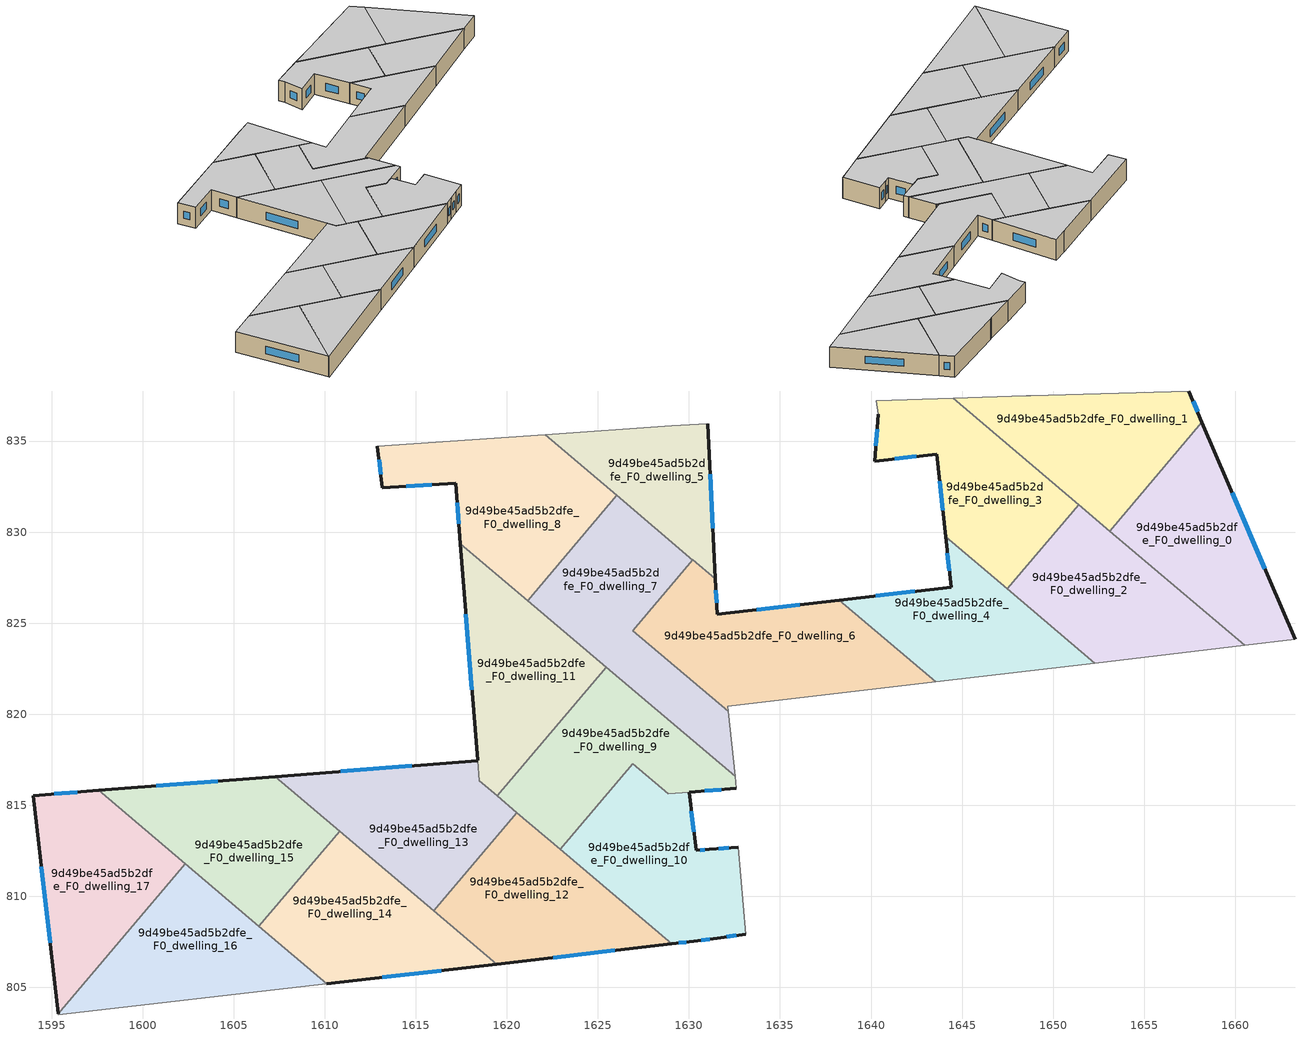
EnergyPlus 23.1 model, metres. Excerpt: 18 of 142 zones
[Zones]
9d49be45ad5b2dfe_F0_dwelling_0
 floor ground (EU_floor_Construction): 1658.18,836.04 1663.29,824.1 1660.53,823.78 1653.11,830.06 z0
 wall outside (EU_wall_Construction): 1663.29,824.1 1658.18,836.04 z0:3
 wall to 9d49be45ad5b2dfe_F0_dwelling_1 (EU_wall_Construction): 1658.18,836.04 1653.11,830.06 z0:3
 wall adiabatic (EU_wall_Construction): 1660.53,823.78 1663.29,824.1 z0:3
 wall to 9d49be45ad5b2dfe_F0_dwelling_2 (EU_wall_Construction): 1653.11,830.06 1660.53,823.78 z0:3
 window (EU_Window_Construction): 1661.63,827.99 1659.84,832.16 z0.98:2.02
 ceiling to 9d49be45ad5b2dfe_F1_dwelling_0 (EU_floor_Construction): 1663.29,824.1 1658.18,836.04 1653.11,830.06 1660.53,823.78 z3
9d49be45ad5b2dfe_F0_dwelling_1
 floor ground (EU_floor_Construction): 1657.45,837.75 1658.18,836.04 1653.11,830.06 1644.51,837.35 1648.53,837.48 1648.76,837.49 z0
 wall outside (EU_wall_Construction): 1658.18,836.04 1657.45,837.75 z0:3
 wall adiabatic (EU_wall_Construction): 1657.45,837.75 1648.76,837.49 1648.53,837.48 1644.51,837.35 z0:3
 wall to 9d49be45ad5b2dfe_F0_dwelling_3 (EU_wall_Construction): 1644.51,837.35 1651.4,831.51 z0:3
 wall to 9d49be45ad5b2dfe_F0_dwelling_2 (EU_wall_Construction): 1651.4,831.51 1653.11,830.06 z0:3
 window (EU_Window_Construction): 1657.94,836.6 1657.69,837.2 z0.98:2.02
 ceiling to 9d49be45ad5b2dfe_F1_dwelling_1 (EU_floor_Construction): 1653.11,830.06 1658.18,836.04 1657.45,837.75 1648.76,837.49 1648.53,837.48 1644.51,837.35 z3
9d49be45ad5b2dfe_F0_dwelling_10
 floor ground (EU_floor_Construction): 1630.01,815.71 1630.39,812.51 1631.11,812.57 1632.71,812.69 1633.11,807.91 1631.56,807.7 1630.25,807.52 1629.05,807.38 1622.92,812.57 1626.91,817.28 1628.87,815.62 z0
 wall outside (EU_wall_Construction): 1632.71,812.69 1631.11,812.57 1630.39,812.51 1630.01,815.71 / 1629.05,807.38 1630.25,807.52 1631.56,807.7 1633.11,807.91 z0:3
 wall adiabatic (EU_wall_Construction): 1633.11,807.91 1632.71,812.69 z0:3
 wall to 9d49be45ad5b2dfe_F0_dwelling_9 (EU_wall_Construction): 1630.01,815.71 1628.87,815.62 / 1628.86,815.62 1626.91,817.28 1622.92,812.57 z0:3
 wall to 9d49be45ad5b2dfe_F0_dwelling_12 (EU_wall_Construction): 1622.92,812.57 1629.05,807.38 z0:3
 window (EU_Window_Construction): 1632.19,812.65 1631.63,812.61 / 1632.07,807.77 1632.61,807.84 / 1630.68,807.58 1631.14,807.64 / 1629.44,807.43 1629.86,807.48 / 1630.27,813.55 1630.14,814.67 / 1630.88,812.55 1630.63,812.53 z0.98:2.02
 ceiling to 9d49be45ad5b2dfe_F1_dwelling_10 (EU_floor_Construction): 1633.11,807.91 1632.71,812.69 1631.11,812.57 1630.39,812.51 1630.01,815.71 1628.87,815.62 1626.91,817.28 1622.92,812.57 1629.05,807.38 1630.25,807.52 1631.56,807.7 z3
9d49be45ad5b2dfe_F0_dwelling_11
 floor ground (EU_floor_Construction): 1625.46,822.58 1619.46,815.5 1618.47,816.34 1617.44,829.37 z0
 wall outside (EU_wall_Construction): 1617.44,829.37 1618.38,817.46 z0:3
 wall to 9d49be45ad5b2dfe_F0_dwelling_9 (EU_wall_Construction): 1619.46,815.5 1625.46,822.58 z0:3
 wall to 9d49be45ad5b2dfe_F0_dwelling_7 (EU_wall_Construction): 1625.46,822.58 1621.14,826.24 z0:3
 wall to 9d49be45ad5b2dfe_F0_dwelling_13 (EU_wall_Construction): 1618.38,817.45 1618.47,816.34 1619.46,815.5 z0:3
 wall to 9d49be45ad5b2dfe_F0_dwelling_8 (EU_wall_Construction): 1621.14,826.24 1617.44,829.37 z0:3
 window (EU_Window_Construction): 1617.75,825.5 1618.08,821.33 z0.98:2.02
 ceiling to 9d49be45ad5b2dfe_F1_dwelling_11 (EU_floor_Construction): 1619.46,815.5 1625.46,822.58 1617.44,829.37 1618.47,816.34 z3
9d49be45ad5b2dfe_F0_dwelling_12
 floor ground (EU_floor_Construction): 1629.05,807.38 1619.43,806.27 1615.97,809.2 1620.54,814.59 z0
 wall outside (EU_wall_Construction): 1619.43,806.27 1629.05,807.38 z0:3
 wall to 9d49be45ad5b2dfe_F0_dwelling_13 (EU_wall_Construction): 1620.54,814.59 1615.97,809.2 z0:3
 wall to 9d49be45ad5b2dfe_F0_dwelling_14 (EU_wall_Construction): 1615.97,809.2 1619.43,806.27 z0:3
 wall to 9d49be45ad5b2dfe_F0_dwelling_9 (EU_wall_Construction): 1622.92,812.57 1620.54,814.59 z0:3
 window (EU_Window_Construction): 1622.56,806.63 1625.92,807.02 z0.98:2.02
 ceiling to 9d49be45ad5b2dfe_F1_dwelling_12 (EU_floor_Construction): 1629.05,807.38 1620.54,814.59 1615.97,809.2 1619.43,806.27 z3
9d49be45ad5b2dfe_F0_dwelling_13
 floor ground (EU_floor_Construction): 1618.38,817.45 1618.47,816.34 1620.54,814.59 1615.97,809.2 1607.26,816.57 z0
 wall outside (EU_wall_Construction): 1618.38,817.45 1607.26,816.57 z0:3
 wall to 9d49be45ad5b2dfe_F0_dwelling_15 (EU_wall_Construction): 1607.26,816.57 1610.81,813.57 z0:3
 wall to 9d49be45ad5b2dfe_F0_dwelling_14 (EU_wall_Construction): 1610.81,813.57 1615.97,809.2 z0:3
 wall to 9d49be45ad5b2dfe_F0_dwelling_9 (EU_wall_Construction): 1620.54,814.59 1619.46,815.5 z0:3
 window (EU_Window_Construction): 1614.77,817.17 1610.88,816.86 z0.98:2.02
 ceiling to 9d49be45ad5b2dfe_F1_dwelling_13 (EU_floor_Construction): 1615.97,809.2 1620.54,814.59 1618.47,816.34 1618.38,817.45 1607.26,816.57 z3
9d49be45ad5b2dfe_F0_dwelling_14
 floor ground (EU_floor_Construction): 1619.43,806.27 1610.1,805.18 1606.38,808.34 1610.81,813.57 z0
 wall outside (EU_wall_Construction): 1610.1,805.18 1619.43,806.27 z0:3
 wall to 9d49be45ad5b2dfe_F0_dwelling_15 (EU_wall_Construction): 1610.81,813.57 1606.38,808.34 z0:3
 wall to 9d49be45ad5b2dfe_F0_dwelling_16 (EU_wall_Construction): 1606.38,808.34 1610.1,805.18 z0:3
 window (EU_Window_Construction): 1613.14,805.54 1616.4,805.91 z0.98:2.02
 ceiling to 9d49be45ad5b2dfe_F1_dwelling_14 (EU_floor_Construction): 1619.43,806.27 1610.81,813.57 1606.38,808.34 1610.1,805.18 z3
9d49be45ad5b2dfe_F0_dwelling_15
 floor ground (EU_floor_Construction): 1610.81,813.57 1606.38,808.34 1597.57,815.81 1607.26,816.57 z0
 wall outside (EU_wall_Construction): 1607.26,816.57 1597.57,815.81 z0:3
 wall to 9d49be45ad5b2dfe_F0_dwelling_17 (EU_wall_Construction): 1597.57,815.81 1602.33,811.77 z0:3
 wall to 9d49be45ad5b2dfe_F0_dwelling_16 (EU_wall_Construction): 1602.33,811.77 1606.37,808.34 z0:3
 window (EU_Window_Construction): 1604.11,816.32 1600.72,816.06 z0.98:2.02
 ceiling to 9d49be45ad5b2dfe_F1_dwelling_15 (EU_floor_Construction): 1606.38,808.34 1610.81,813.57 1607.26,816.57 1597.57,815.81 z3
9d49be45ad5b2dfe_F0_dwelling_16
 floor ground (EU_floor_Construction): 1610.1,805.18 1595.36,803.47 1595.35,803.54 1602.33,811.77 z0
 wall adiabatic (EU_wall_Construction): 1595.35,803.54 1595.36,803.47 1610.1,805.18 z0:3
 wall to 9d49be45ad5b2dfe_F0_dwelling_17 (EU_wall_Construction): 1602.33,811.77 1595.35,803.54 z0:3
 ceiling to 9d49be45ad5b2dfe_F1_dwelling_16 (EU_floor_Construction): 1610.1,805.18 1602.33,811.77 1595.35,803.54 1595.36,803.47 z3
9d49be45ad5b2dfe_F0_dwelling_17
 floor ground (EU_floor_Construction): 1602.33,811.77 1595.35,803.54 1593.96,815.52 1597.57,815.81 z0
 wall outside (EU_wall_Construction): 1597.57,815.81 1593.96,815.52 1595.35,803.54 z0:3
 window (EU_Window_Construction): 1594.42,811.63 1594.9,807.44 / 1596.4,815.72 1595.14,815.62 z0.98:2.02
 ceiling to 9d49be45ad5b2dfe_F1_dwelling_17 (EU_floor_Construction): 1595.35,803.54 1602.33,811.77 1597.57,815.81 1593.96,815.52 z3
9d49be45ad5b2dfe_F0_dwelling_2
 floor ground (EU_floor_Construction): 1660.53,823.78 1652.28,822.8 1647.47,826.88 1651.4,831.51 z0
 wall to 9d49be45ad5b2dfe_F0_dwelling_3 (EU_wall_Construction): 1651.4,831.51 1647.47,826.88 z0:3
 wall adiabatic (EU_wall_Construction): 1652.28,822.8 1660.53,823.78 z0:3
 wall to 9d49be45ad5b2dfe_F0_dwelling_4 (EU_wall_Construction): 1647.47,826.88 1652.28,822.8 z0:3
 ceiling to 9d49be45ad5b2dfe_F1_dwelling_2 (EU_floor_Construction): 1660.53,823.78 1651.4,831.51 1647.47,826.88 1652.28,822.8 z3
9d49be45ad5b2dfe_F0_dwelling_3
 floor ground (EU_floor_Construction): 1651.4,831.51 1647.47,826.88 1644.1,829.74 1643.6,834.28 1640.2,833.9 1640.4,836.48 1640.28,837.21 1644.51,837.35 z0
 wall outside (EU_wall_Construction): 1640.4,836.48 1640.2,833.9 1643.6,834.28 1644.1,829.74 z0:3
 wall adiabatic (EU_wall_Construction): 1644.51,837.35 1640.28,837.21 1640.4,836.48 z0:3
 wall to 9d49be45ad5b2dfe_F0_dwelling_4 (EU_wall_Construction): 1644.1,829.74 1647.47,826.88 z0:3
 window (EU_Window_Construction): 1643.76,832.8 1643.94,831.21 / 1641.31,834.02 1642.5,834.16 / 1640.34,835.64 1640.27,834.74 z0.98:2.02
 ceiling to 9d49be45ad5b2dfe_F1_dwelling_3 (EU_floor_Construction): 1647.47,826.88 1651.4,831.51 1644.51,837.35 1640.28,837.21 1640.4,836.48 1640.2,833.9 1643.6,834.28 1644.1,829.74 z3
9d49be45ad5b2dfe_F0_dwelling_4
 floor ground (EU_floor_Construction): 1652.28,822.8 1643.56,821.78 1638.26,826.27 1644.4,826.98 1644.1,829.74 z0
 wall outside (EU_wall_Construction): 1644.1,829.74 1644.4,826.98 1638.26,826.27 z0:3
 wall adiabatic (EU_wall_Construction): 1643.56,821.78 1652.28,822.8 z0:3
 wall to 9d49be45ad5b2dfe_F0_dwelling_6 (EU_wall_Construction): 1638.26,826.27 1643.56,821.78 z0:3
 window (EU_Window_Construction): 1642.41,826.75 1640.26,826.5 / 1644.2,828.84 1644.3,827.88 z0.98:2.02
 ceiling to 9d49be45ad5b2dfe_F1_dwelling_4 (EU_floor_Construction): 1652.28,822.8 1644.1,829.74 1644.4,826.98 1638.26,826.27 1643.56,821.78 z3
9d49be45ad5b2dfe_F0_dwelling_5
 floor ground (EU_floor_Construction): 1631.03,835.96 1631.45,827.43 1622.09,835.36 1629.06,835.84 z0
 wall outside (EU_wall_Construction): 1631.45,827.43 1631.03,835.96 z0:3
 wall adiabatic (EU_wall_Construction): 1631.03,835.96 1629.06,835.84 1622.09,835.36 z0:3
 wall to 9d49be45ad5b2dfe_F0_dwelling_7 (EU_wall_Construction): 1626.03,832.02 1630.22,828.47 z0:3
 wall to 9d49be45ad5b2dfe_F0_dwelling_6 (EU_wall_Construction): 1630.22,828.47 1631.45,827.43 z0:3
 wall to 9d49be45ad5b2dfe_F0_dwelling_8 (EU_wall_Construction): 1622.09,835.36 1626.03,832.02 z0:3
 window (EU_Window_Construction): 1631.31,830.2 1631.17,833.19 z0.98:2.02
 ceiling to 9d49be45ad5b2dfe_F1_dwelling_5 (EU_floor_Construction): 1631.45,827.43 1631.03,835.96 1629.06,835.84 1622.09,835.36 z3
9d49be45ad5b2dfe_F0_dwelling_6
 floor ground (EU_floor_Construction): 1638.26,826.27 1643.56,821.78 1632.12,820.43 1632.15,820.15 1626.92,824.58 1630.22,828.47 1631.45,827.43 1631.54,825.48 z0
 wall outside (EU_wall_Construction): 1638.26,826.27 1631.54,825.48 1631.45,827.43 z0:3
 wall to 9d49be45ad5b2dfe_F0_dwelling_7 (EU_wall_Construction): 1630.22,828.47 1626.92,824.58 1632.15,820.15 z0:3
 wall adiabatic (EU_wall_Construction): 1632.15,820.15 1632.12,820.43 1643.56,821.78 z0:3
 window (EU_Window_Construction): 1631.51,826.11 1631.48,826.79 / 1636.08,826.01 1633.73,825.74 z0.98:2.02
 ceiling to 9d49be45ad5b2dfe_F1_dwelling_6 (EU_floor_Construction): 1643.56,821.78 1638.26,826.27 1631.54,825.48 1631.45,827.43 1630.22,828.47 1626.92,824.58 1632.15,820.15 1632.12,820.43 z3
9d49be45ad5b2dfe_F0_dwelling_7
 floor ground (EU_floor_Construction): 1630.22,828.47 1626.92,824.58 1632.15,820.15 1632.53,816.58 1621.14,826.24 1626.03,832.02 z0
 wall adiabatic (EU_wall_Construction): 1632.53,816.58 1632.15,820.15 z0:3
 wall to 9d49be45ad5b2dfe_F0_dwelling_8 (EU_wall_Construction): 1626.03,832.02 1621.14,826.24 z0:3
 wall to 9d49be45ad5b2dfe_F0_dwelling_9 (EU_wall_Construction): 1625.46,822.58 1632.53,816.58 z0:3
 ceiling to 9d49be45ad5b2dfe_F1_dwelling_7 (EU_floor_Construction): 1632.53,816.58 1632.15,820.15 1626.92,824.58 1630.22,828.47 1626.03,832.02 1621.14,826.24 z3
9d49be45ad5b2dfe_F0_dwelling_8
 floor ground (EU_floor_Construction): 1626.03,832.02 1621.14,826.24 1617.44,829.37 1617.18,832.68 1613.16,832.44 1612.88,834.71 1622.09,835.36 z0
 wall outside (EU_wall_Construction): 1612.88,834.71 1613.16,832.44 1617.18,832.68 1617.44,829.37 z0:3
 wall adiabatic (EU_wall_Construction): 1622.09,835.36 1612.88,834.71 z0:3
 window (EU_Window_Construction): 1617.27,831.61 1617.36,830.45 / 1614.47,832.52 1615.88,832.6 / 1612.97,833.97 1613.07,833.18 z0.98:2.02
 ceiling to 9d49be45ad5b2dfe_F1_dwelling_8 (EU_floor_Construction): 1621.14,826.24 1626.03,832.02 1622.09,835.36 1612.88,834.71 1613.16,832.44 1617.18,832.68 1617.44,829.37 z3
9d49be45ad5b2dfe_F0_dwelling_9
 floor ground (EU_floor_Construction): 1632.53,816.58 1632.6,815.92 1628.87,815.62 1626.91,817.28 1622.92,812.57 1619.46,815.5 1625.46,822.58 z0
 wall outside (EU_wall_Construction): 1630.02,815.71 1632.6,815.92 z0:3
 wall adiabatic (EU_wall_Construction): 1632.6,815.92 1632.53,816.58 z0:3
 window (EU_Window_Construction): 1630.86,815.78 1631.76,815.85 z0.98:2.02
 ceiling to 9d49be45ad5b2dfe_F1_dwelling_9 (EU_floor_Construction): 1632.6,815.92 1632.53,816.58 1625.46,822.58 1619.46,815.5 1622.92,812.57 1626.91,817.28 1628.87,815.62 z3
[Building]
EU S2 Campaign: North Axis=0; Terrain=City; Solar Distribution=FullExterior
[Site:Location]
Bologna: Latitude=44.5; Longitude=11.25; Time Zone=1; Elevation=37
[SizingPeriod:WeatherFileDays]
AnnualSizingPeriod: Begin Month=1; Begin Day of Month=1; End Month=12; End Day of Month=31; Day of Week for Start Day=Monday; Use Weather File Daylight Saving Period=No; Use Weather File Rain and Snow Indicators=No
[MATERIAL]
EU_InternalMass_Material: Roughness=MediumRough; Thickness=0.1; Conductivity=1; Density=1800; Specific Heat=900; Thermal Absorptance=0.9; Solar Absorptance=0.7; Visible Absorptance=0.7
[MATERIAL:NOMASS] Roughness=MediumRough; Thermal Absorptance=0.9; Solar Absorptance=0.7; Visible Absorptance=0.7
Name | Thermal Resistance
EU_wall_NoMass | 0.905828
EU_floor_NoMass | 0.67114
[WINDOWMATERIAL:SIMPLEGLAZINGSYSTEM]
EU_Window_SimpleGlazing: UFactor=4.52486; Solar Heat Gain Coefficient=0.85; Visible Transmittance=0.85
[CONSTRUCTION]
EU_wall_Construction: EU_wall_NoMass
EU_floor_Construction: EU_floor_NoMass
EU_Window_Construction: EU_Window_SimpleGlazing
EU_InternalMass_Construction: EU_InternalMass_Material
[ZONE] Type=1; Multiplier=1; Ceiling Height=autocalculate; Floor Area=autocalculate; Part of Total Floor Area=Yes
Name | Volume
9d49be45ad5b2dfe_F0_dwelling_0 | 166.42
9d49be45ad5b2dfe_F0_dwelling_1 | 166.406
9d49be45ad5b2dfe_F0_dwelling_10 | 168.581
9d49be45ad5b2dfe_F0_dwelling_11 | 164.245
9d49be45ad5b2dfe_F0_dwelling_12 | 166.401
9d49be45ad5b2dfe_F0_dwelling_13 | 168.286
9d49be45ad5b2dfe_F0_dwelling_14 | 166.407
9d49be45ad5b2dfe_F0_dwelling_15 | 166.425
9d49be45ad5b2dfe_F0_dwelling_16; 9d49be45ad5b2dfe_F0_dwelling_17 | 166.411
9d49be45ad5b2dfe_F0_dwelling_2 | 166.408
9d49be45ad5b2dfe_F0_dwelling_3 | 166.436
9d49be45ad5b2dfe_F0_dwelling_4 | 144.458
9d49be45ad5b2dfe_F0_dwelling_5 | 115.017
9d49be45ad5b2dfe_F0_dwelling_6 | 203.076
9d49be45ad5b2dfe_F0_dwelling_7 | 185.073
9d49be45ad5b2dfe_F0_dwelling_8 | 185.024
9d49be45ad5b2dfe_F0_dwelling_9 | 164.002
[INTERNALMASS] Construction=EU_InternalMass_Construction
Name | Zone or ZoneList | Surface Area
9d49be45ad5b2dfe_F0_dwelling_0_EU_InternalMass | 9d49be45ad5b2dfe_F0_dwelling_0 | 55.4743
9d49be45ad5b2dfe_F0_dwelling_1_EU_InternalMass | 9d49be45ad5b2dfe_F0_dwelling_1 | 55.4686
9d49be45ad5b2dfe_F0_dwelling_2_EU_InternalMass | 9d49be45ad5b2dfe_F0_dwelling_2 | 55.4699
9d49be45ad5b2dfe_F0_dwelling_3_EU_InternalMass | 9d49be45ad5b2dfe_F0_dwelling_3 | 55.4782
9d49be45ad5b2dfe_F0_dwelling_4_EU_InternalMass | 9d49be45ad5b2dfe_F0_dwelling_4 | 48.1524
9d49be45ad5b2dfe_F0_dwelling_5_EU_InternalMass | 9d49be45ad5b2dfe_F0_dwelling_5 | 38.3375
9d49be45ad5b2dfe_F0_dwelling_6_EU_InternalMass | 9d49be45ad5b2dfe_F0_dwelling_6 | 67.6956
9d49be45ad5b2dfe_F0_dwelling_7_EU_InternalMass | 9d49be45ad5b2dfe_F0_dwelling_7 | 61.6908
9d49be45ad5b2dfe_F0_dwelling_8_EU_InternalMass | 9d49be45ad5b2dfe_F0_dwelling_8 | 61.6752
9d49be45ad5b2dfe_F0_dwelling_9_EU_InternalMass | 9d49be45ad5b2dfe_F0_dwelling_9 | 54.6684
9d49be45ad5b2dfe_F0_dwelling_10_EU_InternalMass | 9d49be45ad5b2dfe_F0_dwelling_10 | 56.195
9d49be45ad5b2dfe_F0_dwelling_11_EU_InternalMass | 9d49be45ad5b2dfe_F0_dwelling_11 | 54.7399
9d49be45ad5b2dfe_F0_dwelling_12_EU_InternalMass | 9d49be45ad5b2dfe_F0_dwelling_12 | 55.4696
9d49be45ad5b2dfe_F0_dwelling_13_EU_InternalMass | 9d49be45ad5b2dfe_F0_dwelling_13 | 56.0965
9d49be45ad5b2dfe_F0_dwelling_14_EU_InternalMass | 9d49be45ad5b2dfe_F0_dwelling_14 | 55.4686
9d49be45ad5b2dfe_F0_dwelling_15_EU_InternalMass | 9d49be45ad5b2dfe_F0_dwelling_15 | 55.4745
9d49be45ad5b2dfe_F0_dwelling_16_EU_InternalMass | 9d49be45ad5b2dfe_F0_dwelling_16 | 55.4749
9d49be45ad5b2dfe_F0_dwelling_17_EU_InternalMass | 9d49be45ad5b2dfe_F0_dwelling_17 | 55.4727
[OTHEREQUIPMENT] Fuel Type=Electricity; Design Level Calculation Method=Watts/Area; Power per Zone Floor Area=1; Fraction Latent=0; Fraction Radiant=0; Fraction Lost=0; Carbon Dioxide Generation Rate=0; EndUse Subcategory=EU_Step8_InternalGains
Name | Zone or ZoneList or Space or SpaceList | Schedule
EU_Step8_InternalGain_9d49be45ad5b2dfe_F0_dwelling_0_f000 | 9d49be45ad5b2dfe_F0_dwelling_0 | EU_Step8_GainSchedule_9d49be45ad5b2dfe_F0_dwelling_0_f000
EU_Step8_InternalGain_9d49be45ad5b2dfe_F0_dwelling_1_f000 | 9d49be45ad5b2dfe_F0_dwelling_1 | EU_Step8_GainSchedule_9d49be45ad5b2dfe_F0_dwelling_1_f000
EU_Step8_InternalGain_9d49be45ad5b2dfe_F0_dwelling_2_f000 | 9d49be45ad5b2dfe_F0_dwelling_2 | EU_Step8_GainSchedule_9d49be45ad5b2dfe_F0_dwelling_2_f000
EU_Step8_InternalGain_9d49be45ad5b2dfe_F0_dwelling_3_f000 | 9d49be45ad5b2dfe_F0_dwelling_3 | EU_Step8_GainSchedule_9d49be45ad5b2dfe_F0_dwelling_3_f000
EU_Step8_InternalGain_9d49be45ad5b2dfe_F0_dwelling_4_f000 | 9d49be45ad5b2dfe_F0_dwelling_4 | EU_Step8_GainSchedule_9d49be45ad5b2dfe_F0_dwelling_4_f000
EU_Step8_InternalGain_9d49be45ad5b2dfe_F0_dwelling_5_f000 | 9d49be45ad5b2dfe_F0_dwelling_5 | EU_Step8_GainSchedule_9d49be45ad5b2dfe_F0_dwelling_5_f000
EU_Step8_InternalGain_9d49be45ad5b2dfe_F0_dwelling_6_f000 | 9d49be45ad5b2dfe_F0_dwelling_6 | EU_Step8_GainSchedule_9d49be45ad5b2dfe_F0_dwelling_6_f000
EU_Step8_InternalGain_9d49be45ad5b2dfe_F0_dwelling_7_f000 | 9d49be45ad5b2dfe_F0_dwelling_7 | EU_Step8_GainSchedule_9d49be45ad5b2dfe_F0_dwelling_7_f000
EU_Step8_InternalGain_9d49be45ad5b2dfe_F0_dwelling_8_f000 | 9d49be45ad5b2dfe_F0_dwelling_8 | EU_Step8_GainSchedule_9d49be45ad5b2dfe_F0_dwelling_8_f000
EU_Step8_InternalGain_9d49be45ad5b2dfe_F0_dwelling_9_f000 | 9d49be45ad5b2dfe_F0_dwelling_9 | EU_Step8_GainSchedule_9d49be45ad5b2dfe_F0_dwelling_9_f000
EU_Step8_InternalGain_9d49be45ad5b2dfe_F0_dwelling_10_f000 | 9d49be45ad5b2dfe_F0_dwelling_10 | EU_Step8_GainSchedule_9d49be45ad5b2dfe_F0_dwelling_10_f000
EU_Step8_InternalGain_9d49be45ad5b2dfe_F0_dwelling_11_f000 | 9d49be45ad5b2dfe_F0_dwelling_11 | EU_Step8_GainSchedule_9d49be45ad5b2dfe_F0_dwelling_11_f000
EU_Step8_InternalGain_9d49be45ad5b2dfe_F0_dwelling_12_f000 | 9d49be45ad5b2dfe_F0_dwelling_12 | EU_Step8_GainSchedule_9d49be45ad5b2dfe_F0_dwelling_12_f000
EU_Step8_InternalGain_9d49be45ad5b2dfe_F0_dwelling_13_f000 | 9d49be45ad5b2dfe_F0_dwelling_13 | EU_Step8_GainSchedule_9d49be45ad5b2dfe_F0_dwelling_13_f000
EU_Step8_InternalGain_9d49be45ad5b2dfe_F0_dwelling_14_f000 | 9d49be45ad5b2dfe_F0_dwelling_14 | EU_Step8_GainSchedule_9d49be45ad5b2dfe_F0_dwelling_14_f000
EU_Step8_InternalGain_9d49be45ad5b2dfe_F0_dwelling_15_f000 | 9d49be45ad5b2dfe_F0_dwelling_15 | EU_Step8_GainSchedule_9d49be45ad5b2dfe_F0_dwelling_15_f000
EU_Step8_InternalGain_9d49be45ad5b2dfe_F0_dwelling_16_f000 | 9d49be45ad5b2dfe_F0_dwelling_16 | EU_Step8_GainSchedule_9d49be45ad5b2dfe_F0_dwelling_16_f000
EU_Step8_InternalGain_9d49be45ad5b2dfe_F0_dwelling_17_f000 | 9d49be45ad5b2dfe_F0_dwelling_17 | EU_Step8_GainSchedule_9d49be45ad5b2dfe_F0_dwelling_17_f000
[ZONEVENTILATION:DESIGNFLOWRATE] Schedule=EU_AlwaysOn; Design Flow Rate Calculation Method=AirChanges/Hour; Air Changes per Hour=0.73129; Ventilation Type=Natural; Fan Pressure Rise=0; Fan Total Efficiency=1; Constant Term Coefficient=1; Temperature Term Coefficient=0; Velocity Term Coefficient=0; Velocity Squared Term Coefficient=0; Minimum Indoor Temperature=-100; Maximum Indoor Temperature=100; Delta Temperature=-100; Minimum Outdoor Temperature=-100; Maximum Outdoor Temperature=100; Maximum Wind Speed=40
Name | Zone or ZoneList or Space or SpaceList
EU_ConstantAir_9d49be45ad5b2dfe_F0_dwelling_0 | 9d49be45ad5b2dfe_F0_dwelling_0
EU_ConstantAir_9d49be45ad5b2dfe_F0_dwelling_1 | 9d49be45ad5b2dfe_F0_dwelling_1
EU_ConstantAir_9d49be45ad5b2dfe_F0_dwelling_2 | 9d49be45ad5b2dfe_F0_dwelling_2
EU_ConstantAir_9d49be45ad5b2dfe_F0_dwelling_3 | 9d49be45ad5b2dfe_F0_dwelling_3
EU_ConstantAir_9d49be45ad5b2dfe_F0_dwelling_4 | 9d49be45ad5b2dfe_F0_dwelling_4
EU_ConstantAir_9d49be45ad5b2dfe_F0_dwelling_5 | 9d49be45ad5b2dfe_F0_dwelling_5
EU_ConstantAir_9d49be45ad5b2dfe_F0_dwelling_6 | 9d49be45ad5b2dfe_F0_dwelling_6
EU_ConstantAir_9d49be45ad5b2dfe_F0_dwelling_7 | 9d49be45ad5b2dfe_F0_dwelling_7
EU_ConstantAir_9d49be45ad5b2dfe_F0_dwelling_8 | 9d49be45ad5b2dfe_F0_dwelling_8
EU_ConstantAir_9d49be45ad5b2dfe_F0_dwelling_9 | 9d49be45ad5b2dfe_F0_dwelling_9
EU_ConstantAir_9d49be45ad5b2dfe_F0_dwelling_10 | 9d49be45ad5b2dfe_F0_dwelling_10
EU_ConstantAir_9d49be45ad5b2dfe_F0_dwelling_11 | 9d49be45ad5b2dfe_F0_dwelling_11
EU_ConstantAir_9d49be45ad5b2dfe_F0_dwelling_12 | 9d49be45ad5b2dfe_F0_dwelling_12
EU_ConstantAir_9d49be45ad5b2dfe_F0_dwelling_13 | 9d49be45ad5b2dfe_F0_dwelling_13
EU_ConstantAir_9d49be45ad5b2dfe_F0_dwelling_14 | 9d49be45ad5b2dfe_F0_dwelling_14
EU_ConstantAir_9d49be45ad5b2dfe_F0_dwelling_15 | 9d49be45ad5b2dfe_F0_dwelling_15
EU_ConstantAir_9d49be45ad5b2dfe_F0_dwelling_16 | 9d49be45ad5b2dfe_F0_dwelling_16
EU_ConstantAir_9d49be45ad5b2dfe_F0_dwelling_17 | 9d49be45ad5b2dfe_F0_dwelling_17
[HVACTEMPLATE:THERMOSTAT] Constant Heating Setpoint=20; Constant Cooling Setpoint=50
EU_HeatOnly_9d49be45ad5b2dfe_F0_dwelling_0; EU_HeatOnly_9d49be45ad5b2dfe_F0_dwelling_1; EU_HeatOnly_9d49be45ad5b2dfe_F0_dwelling_2; EU_HeatOnly_9d49be45ad5b2dfe_F0_dwelling_3; EU_HeatOnly_9d49be45ad5b2dfe_F0_dwelling_4; EU_HeatOnly_9d49be45ad5b2dfe_F0_dwelling_5; EU_HeatOnly_9d49be45ad5b2dfe_F0_dwelling_6; EU_HeatOnly_9d49be45ad5b2dfe_F0_dwelling_7; EU_HeatOnly_9d49be45ad5b2dfe_F0_dwelling_8; EU_HeatOnly_9d49be45ad5b2dfe_F0_dwelling_9; EU_HeatOnly_9d49be45ad5b2dfe_F0_dwelling_10; EU_HeatOnly_9d49be45ad5b2dfe_F0_dwelling_11; EU_HeatOnly_9d49be45ad5b2dfe_F0_dwelling_12; EU_HeatOnly_9d49be45ad5b2dfe_F0_dwelling_13; EU_HeatOnly_9d49be45ad5b2dfe_F0_dwelling_14; EU_HeatOnly_9d49be45ad5b2dfe_F0_dwelling_15; EU_HeatOnly_9d49be45ad5b2dfe_F0_dwelling_16; EU_HeatOnly_9d49be45ad5b2dfe_F0_dwelling_17; EU_HeatOnly_9d49be45ad5b2dfe_F1_dwelling_0; EU_HeatOnly_9d49be45ad5b2dfe_F1_dwelling_1; EU_HeatOnly_9d49be45ad5b2dfe_F1_dwelling_2; EU_HeatOnly_9d49be45ad5b2dfe_F1_dwelling_3; EU_HeatOnly_9d49be45ad5b2dfe_F1_dwelling_4; EU_HeatOnly_9d49be45ad5b2dfe_F1_dwelling_5; EU_HeatOnly_9d49be45ad5b2dfe_F1_dwelling_6; EU_HeatOnly_9d49be45ad5b2dfe_F1_dwelling_7; EU_HeatOnly_9d49be45ad5b2dfe_F1_dwelling_8; EU_HeatOnly_9d49be45ad5b2dfe_F1_dwelling_9; EU_HeatOnly_9d49be45ad5b2dfe_F1_dwelling_10; EU_HeatOnly_9d49be45ad5b2dfe_F1_dwelling_11; EU_HeatOnly_9d49be45ad5b2dfe_F1_dwelling_12; EU_HeatOnly_9d49be45ad5b2dfe_F1_dwelling_13; EU_HeatOnly_9d49be45ad5b2dfe_F1_dwelling_14; EU_HeatOnly_9d49be45ad5b2dfe_F1_dwelling_15; EU_HeatOnly_9d49be45ad5b2dfe_F1_dwelling_16; EU_HeatOnly_9d49be45ad5b2dfe_F1_dwelling_17; EU_HeatOnly_9d49be45ad5b2dfe_F2_dwelling_0; EU_HeatOnly_9d49be45ad5b2dfe_F2_dwelling_1; EU_HeatOnly_9d49be45ad5b2dfe_F2_dwelling_2; EU_HeatOnly_9d49be45ad5b2dfe_F2_dwelling_3; EU_HeatOnly_9d49be45ad5b2dfe_F2_dwelling_4; EU_HeatOnly_9d49be45ad5b2dfe_F2_dwelling_5; EU_HeatOnly_9d49be45ad5b2dfe_F2_dwelling_6; EU_HeatOnly_9d49be45ad5b2dfe_F2_dwelling_7; EU_HeatOnly_9d49be45ad5b2dfe_F2_dwelling_8; EU_HeatOnly_9d49be45ad5b2dfe_F2_dwelling_9; EU_HeatOnly_9d49be45ad5b2dfe_F2_dwelling_10; EU_HeatOnly_9d49be45ad5b2dfe_F2_dwelling_11; EU_HeatOnly_9d49be45ad5b2dfe_F2_dwelling_12; EU_HeatOnly_9d49be45ad5b2dfe_F2_dwelling_13; EU_HeatOnly_9d49be45ad5b2dfe_F2_dwelling_14; EU_HeatOnly_9d49be45ad5b2dfe_F2_dwelling_15; EU_HeatOnly_9d49be45ad5b2dfe_F2_dwelling_16; EU_HeatOnly_9d49be45ad5b2dfe_F2_dwelling_17; EU_HeatOnly_9d49be45ad5b2dfe_F3_dwelling_0; EU_HeatOnly_9d49be45ad5b2dfe_F3_dwelling_1; EU_HeatOnly_9d49be45ad5b2dfe_F3_dwelling_2; EU_HeatOnly_9d49be45ad5b2dfe_F3_dwelling_3; EU_HeatOnly_9d49be45ad5b2dfe_F3_dwelling_4; EU_HeatOnly_9d49be45ad5b2dfe_F3_dwelling_5; EU_HeatOnly_9d49be45ad5b2dfe_F3_dwelling_6; EU_HeatOnly_9d49be45ad5b2dfe_F3_dwelling_7; EU_HeatOnly_9d49be45ad5b2dfe_F3_dwelling_8; EU_HeatOnly_9d49be45ad5b2dfe_F3_dwelling_9; EU_HeatOnly_9d49be45ad5b2dfe_F3_dwelling_10; EU_HeatOnly_9d49be45ad5b2dfe_F3_dwelling_11; EU_HeatOnly_9d49be45ad5b2dfe_F3_dwelling_12; EU_HeatOnly_9d49be45ad5b2dfe_F3_dwelling_13; EU_HeatOnly_9d49be45ad5b2dfe_F3_dwelling_14; EU_HeatOnly_9d49be45ad5b2dfe_F3_dwelling_15; EU_HeatOnly_9d49be45ad5b2dfe_F3_dwelling_16; EU_HeatOnly_9d49be45ad5b2dfe_F3_dwelling_17; EU_HeatOnly_9d49be45ad5b2dfe_F4_dwelling_0; EU_HeatOnly_9d49be45ad5b2dfe_F4_dwelling_1; EU_HeatOnly_9d49be45ad5b2dfe_F4_dwelling_2; EU_HeatOnly_9d49be45ad5b2dfe_F4_dwelling_3; EU_HeatOnly_9d49be45ad5b2dfe_F4_dwelling_4; EU_HeatOnly_9d49be45ad5b2dfe_F4_dwelling_5; EU_HeatOnly_9d49be45ad5b2dfe_F4_dwelling_6; EU_HeatOnly_9d49be45ad5b2dfe_F4_dwelling_7; EU_HeatOnly_9d49be45ad5b2dfe_F4_dwelling_8; EU_HeatOnly_9d49be45ad5b2dfe_F4_dwelling_9; EU_HeatOnly_9d49be45ad5b2dfe_F4_dwelling_10; EU_HeatOnly_9d49be45ad5b2dfe_F4_dwelling_11; EU_HeatOnly_9d49be45ad5b2dfe_F4_dwelling_12; EU_HeatOnly_9d49be45ad5b2dfe_F4_dwelling_13; EU_HeatOnly_9d49be45ad5b2dfe_F4_dwelling_14; EU_HeatOnly_9d49be45ad5b2dfe_F4_dwelling_15; EU_HeatOnly_9d49be45ad5b2dfe_F4_dwelling_16; EU_HeatOnly_9d49be45ad5b2dfe_F4_dwelling_17; EU_HeatOnly_9d49be45ad5b2dfe_F5_dwelling_0; EU_HeatOnly_9d49be45ad5b2dfe_F5_dwelling_1; EU_HeatOnly_9d49be45ad5b2dfe_F5_dwelling_2; EU_HeatOnly_9d49be45ad5b2dfe_F5_dwelling_3; EU_HeatOnly_9d49be45ad5b2dfe_F5_dwelling_4; EU_HeatOnly_9d49be45ad5b2dfe_F5_dwelling_5; EU_HeatOnly_9d49be45ad5b2dfe_F5_dwelling_6; EU_HeatOnly_9d49be45ad5b2dfe_F5_dwelling_7; EU_HeatOnly_9d49be45ad5b2dfe_F5_dwelling_8; EU_HeatOnly_9d49be45ad5b2dfe_F5_dwelling_9; EU_HeatOnly_9d49be45ad5b2dfe_F5_dwelling_10; EU_HeatOnly_9d49be45ad5b2dfe_F5_dwelling_11; EU_HeatOnly_9d49be45ad5b2dfe_F5_dwelling_12; EU_HeatOnly_9d49be45ad5b2dfe_F5_dwelling_13; EU_HeatOnly_9d49be45ad5b2dfe_F5_dwelling_14; EU_HeatOnly_9d49be45ad5b2dfe_F5_dwelling_15; EU_HeatOnly_9d49be45ad5b2dfe_F5_dwelling_16; EU_HeatOnly_9d49be45ad5b2dfe_F5_dwelling_17; EU_HeatOnly_9d49be45ad5b2dfe_F6_dwelling_0; EU_HeatOnly_9d49be45ad5b2dfe_F6_dwelling_1; EU_HeatOnly_9d49be45ad5b2dfe_F6_dwelling_2; EU_HeatOnly_9d49be45ad5b2dfe_F6_dwelling_3; EU_HeatOnly_9d49be45ad5b2dfe_F6_dwelling_4; EU_HeatOnly_9d49be45ad5b2dfe_F6_dwelling_5; EU_HeatOnly_9d49be45ad5b2dfe_F6_dwelling_6; EU_HeatOnly_9d49be45ad5b2dfe_F6_dwelling_7; EU_HeatOnly_9d49be45ad5b2dfe_F6_dwelling_8; EU_HeatOnly_9d49be45ad5b2dfe_F6_dwelling_9; EU_HeatOnly_9d49be45ad5b2dfe_F6_dwelling_10; EU_HeatOnly_9d49be45ad5b2dfe_F6_dwelling_11; EU_HeatOnly_9d49be45ad5b2dfe_F6_dwelling_12; EU_HeatOnly_9d49be45ad5b2dfe_F6_dwelling_13; EU_HeatOnly_9d49be45ad5b2dfe_F6_dwelling_14; EU_HeatOnly_9d49be45ad5b2dfe_F6_dwelling_15; EU_HeatOnly_9d49be45ad5b2dfe_F6_dwelling_16; EU_HeatOnly_9d49be45ad5b2dfe_F7_dwelling_0; EU_HeatOnly_9d49be45ad5b2dfe_F7_dwelling_1; EU_HeatOnly_9d49be45ad5b2dfe_F7_dwelling_2; EU_HeatOnly_9d49be45ad5b2dfe_F7_dwelling_3; EU_HeatOnly_9d49be45ad5b2dfe_F7_dwelling_4; EU_HeatOnly_9d49be45ad5b2dfe_F7_dwelling_5; EU_HeatOnly_9d49be45ad5b2dfe_F7_dwelling_6; EU_HeatOnly_9d49be45ad5b2dfe_F7_dwelling_7; EU_HeatOnly_9d49be45ad5b2dfe_F7_dwelling_8; EU_HeatOnly_9d49be45ad5b2dfe_F7_dwelling_9; EU_HeatOnly_9d49be45ad5b2dfe_F7_dwelling_10; EU_HeatOnly_9d49be45ad5b2dfe_F7_dwelling_11; EU_HeatOnly_9d49be45ad5b2dfe_F7_dwelling_12; EU_HeatOnly_9d49be45ad5b2dfe_F7_dwelling_13; EU_HeatOnly_9d49be45ad5b2dfe_F7_dwelling_14; EU_HeatOnly_9d49be45ad5b2dfe_F7_dwelling_15; EU_HeatOnly_9d49be45ad5b2dfe_F7_dwelling_16
[HVACTEMPLATE:ZONE:IDEALLOADSAIRSYSTEM] System Availability Schedule=EU_AlwaysOn; Maximum Heating Supply Air Temperature=50; Minimum Cooling Supply Air Temperature=13; Maximum Heating Supply Air Humidity Ratio=0.0156; Minimum Cooling Supply Air Humidity Ratio=0.0077; Heating Limit=NoLimit; Cooling Limit=NoLimit; Heating Availability Schedule=EU_AlwaysOn; Cooling Availability Schedule=EU_CoolingOff; Dehumidification Control Type=ConstantSensibleHeatRatio; Cooling Sensible Heat Ratio=0.7; Dehumidification Setpoint=60; Humidification Control Type=None; Humidification Setpoint=30; Outdoor Air Method=None; Outdoor Air Flow Rate per Person=0.00944; Outdoor Air Flow Rate per Zone Floor Area=0; Outdoor Air Flow Rate per Zone=0; Demand Controlled Ventilation Type=None; Outdoor Air Economizer Type=NoEconomizer; Heat Recovery Type=None; Sensible Heat Recovery Effectiveness=0.7; Latent Heat Recovery Effectiveness=0.65
Name | Template Thermostat
9d49be45ad5b2dfe_F0_dwelling_0 | EU_HeatOnly_9d49be45ad5b2dfe_F0_dwelling_0
9d49be45ad5b2dfe_F0_dwelling_1 | EU_HeatOnly_9d49be45ad5b2dfe_F0_dwelling_1
9d49be45ad5b2dfe_F0_dwelling_2 | EU_HeatOnly_9d49be45ad5b2dfe_F0_dwelling_2
9d49be45ad5b2dfe_F0_dwelling_3 | EU_HeatOnly_9d49be45ad5b2dfe_F0_dwelling_3
9d49be45ad5b2dfe_F0_dwelling_4 | EU_HeatOnly_9d49be45ad5b2dfe_F0_dwelling_4
9d49be45ad5b2dfe_F0_dwelling_5 | EU_HeatOnly_9d49be45ad5b2dfe_F0_dwelling_5
9d49be45ad5b2dfe_F0_dwelling_6 | EU_HeatOnly_9d49be45ad5b2dfe_F0_dwelling_6
9d49be45ad5b2dfe_F0_dwelling_7 | EU_HeatOnly_9d49be45ad5b2dfe_F0_dwelling_7
9d49be45ad5b2dfe_F0_dwelling_8 | EU_HeatOnly_9d49be45ad5b2dfe_F0_dwelling_8
9d49be45ad5b2dfe_F0_dwelling_9 | EU_HeatOnly_9d49be45ad5b2dfe_F0_dwelling_9
9d49be45ad5b2dfe_F0_dwelling_10 | EU_HeatOnly_9d49be45ad5b2dfe_F0_dwelling_10
9d49be45ad5b2dfe_F0_dwelling_11 | EU_HeatOnly_9d49be45ad5b2dfe_F0_dwelling_11
9d49be45ad5b2dfe_F0_dwelling_12 | EU_HeatOnly_9d49be45ad5b2dfe_F0_dwelling_12
9d49be45ad5b2dfe_F0_dwelling_13 | EU_HeatOnly_9d49be45ad5b2dfe_F0_dwelling_13
9d49be45ad5b2dfe_F0_dwelling_14 | EU_HeatOnly_9d49be45ad5b2dfe_F0_dwelling_14
9d49be45ad5b2dfe_F0_dwelling_15 | EU_HeatOnly_9d49be45ad5b2dfe_F0_dwelling_15
9d49be45ad5b2dfe_F0_dwelling_16 | EU_HeatOnly_9d49be45ad5b2dfe_F0_dwelling_16
9d49be45ad5b2dfe_F0_dwelling_17 | EU_HeatOnly_9d49be45ad5b2dfe_F0_dwelling_17
[SIZING:ZONE] Zone Cooling Design Supply Air Temperature Input Method=SupplyAirTemperature; Zone Cooling Design Supply Air Temperature=13; Zone Heating Design Supply Air Temperature Input Method=SupplyAirTemperature; Zone Heating Design Supply Air Temperature=50; Zone Cooling Design Supply Air Humidity Ratio=0.008; Zone Heating Design Supply Air Humidity Ratio=0.008; Cooling Design Air Flow Method=DesignDay; Cooling Design Air Flow Rate=0; Cooling Minimum Air Flow per Zone Floor Area=0.000762; Cooling Minimum Air Flow=0; Cooling Minimum Air Flow Fraction=0.2; Heating Design Air Flow Method=DesignDay; Heating Design Air Flow Rate=0; Heating Maximum Air Flow per Zone Floor Area=0.002032; Heating Maximum Air Flow=0.141576; Heating Maximum Air Flow Fraction=0.3; Account for Dedicated Outdoor Air System=No; Dedicated Outdoor Air System Control Strategy=NeutralSupplyAir; Dedicated Outdoor Air Low Setpoint Temperature for Design=autosize; Dedicated Outdoor Air High Setpoint Temperature for Design=autosize; Zone Load Sizing Method=Sensible Load Only No Latent Load; Zone Latent Cooling Design Supply Air Humidity Ratio Input Method=HumidityRatioDifference; Zone Cooling Design Supply Air Humidity Ratio Difference=0.005; Zone Latent Heating Design Supply Air Humidity Ratio Input Method=HumidityRatioDifference; Zone Humidification Design Supply Air Humidity Ratio Difference=0.005
9d49be45ad5b2dfe_F0_dwelling_0; 9d49be45ad5b2dfe_F0_dwelling_1; 9d49be45ad5b2dfe_F0_dwelling_2; 9d49be45ad5b2dfe_F0_dwelling_3; 9d49be45ad5b2dfe_F0_dwelling_4; 9d49be45ad5b2dfe_F0_dwelling_5; 9d49be45ad5b2dfe_F0_dwelling_6; 9d49be45ad5b2dfe_F0_dwelling_7; 9d49be45ad5b2dfe_F0_dwelling_8; 9d49be45ad5b2dfe_F0_dwelling_9; 9d49be45ad5b2dfe_F0_dwelling_10; 9d49be45ad5b2dfe_F0_dwelling_11; 9d49be45ad5b2dfe_F0_dwelling_12; 9d49be45ad5b2dfe_F0_dwelling_13; 9d49be45ad5b2dfe_F0_dwelling_14; 9d49be45ad5b2dfe_F0_dwelling_15; 9d49be45ad5b2dfe_F0_dwelling_16; 9d49be45ad5b2dfe_F0_dwelling_17
[SCHEDULE:CONSTANT]
Name | Hourly Value
EU_AlwaysOn | 1
EU_CoolingOff | 0
[SCHEDULE:FILE] Column Number=1; Rows to Skip at Top=0; Number of Hours of Data=8760; Column Separator=Comma; Interpolate to Timestep=No; Minutes per Item=60; Adjust Schedule for Daylight Savings=Yes
Name | File
EU_Step8_GainSchedule_9d49be45ad5b2dfe_F0_dwelling_0_f000 | ../../schedules/9d49be45ad5b2dfe/9d49be45ad5b2dfe_F0_dwelling_0_f000_gain.csv
EU_Step8_GainSchedule_9d49be45ad5b2dfe_F0_dwelling_1_f000 | ../../schedules/9d49be45ad5b2dfe/9d49be45ad5b2dfe_F0_dwelling_1_f000_gain.csv
EU_Step8_GainSchedule_9d49be45ad5b2dfe_F0_dwelling_2_f000 | ../../schedules/9d49be45ad5b2dfe/9d49be45ad5b2dfe_F0_dwelling_2_f000_gain.csv
EU_Step8_GainSchedule_9d49be45ad5b2dfe_F0_dwelling_3_f000 | ../../schedules/9d49be45ad5b2dfe/9d49be45ad5b2dfe_F0_dwelling_3_f000_gain.csv
EU_Step8_GainSchedule_9d49be45ad5b2dfe_F0_dwelling_4_f000 | ../../schedules/9d49be45ad5b2dfe/9d49be45ad5b2dfe_F0_dwelling_4_f000_gain.csv
EU_Step8_GainSchedule_9d49be45ad5b2dfe_F0_dwelling_5_f000 | ../../schedules/9d49be45ad5b2dfe/9d49be45ad5b2dfe_F0_dwelling_5_f000_gain.csv
EU_Step8_GainSchedule_9d49be45ad5b2dfe_F0_dwelling_6_f000 | ../../schedules/9d49be45ad5b2dfe/9d49be45ad5b2dfe_F0_dwelling_6_f000_gain.csv
EU_Step8_GainSchedule_9d49be45ad5b2dfe_F0_dwelling_7_f000 | ../../schedules/9d49be45ad5b2dfe/9d49be45ad5b2dfe_F0_dwelling_7_f000_gain.csv
EU_Step8_GainSchedule_9d49be45ad5b2dfe_F0_dwelling_8_f000 | ../../schedules/9d49be45ad5b2dfe/9d49be45ad5b2dfe_F0_dwelling_8_f000_gain.csv
EU_Step8_GainSchedule_9d49be45ad5b2dfe_F0_dwelling_9_f000 | ../../schedules/9d49be45ad5b2dfe/9d49be45ad5b2dfe_F0_dwelling_9_f000_gain.csv
EU_Step8_GainSchedule_9d49be45ad5b2dfe_F0_dwelling_10_f000 | ../../schedules/9d49be45ad5b2dfe/9d49be45ad5b2dfe_F0_dwelling_10_f000_gain.csv
EU_Step8_GainSchedule_9d49be45ad5b2dfe_F0_dwelling_11_f000 | ../../schedules/9d49be45ad5b2dfe/9d49be45ad5b2dfe_F0_dwelling_11_f000_gain.csv
EU_Step8_GainSchedule_9d49be45ad5b2dfe_F0_dwelling_12_f000 | ../../schedules/9d49be45ad5b2dfe/9d49be45ad5b2dfe_F0_dwelling_12_f000_gain.csv
EU_Step8_GainSchedule_9d49be45ad5b2dfe_F0_dwelling_13_f000 | ../../schedules/9d49be45ad5b2dfe/9d49be45ad5b2dfe_F0_dwelling_13_f000_gain.csv
EU_Step8_GainSchedule_9d49be45ad5b2dfe_F0_dwelling_14_f000 | ../../schedules/9d49be45ad5b2dfe/9d49be45ad5b2dfe_F0_dwelling_14_f000_gain.csv
EU_Step8_GainSchedule_9d49be45ad5b2dfe_F0_dwelling_15_f000 | ../../schedules/9d49be45ad5b2dfe/9d49be45ad5b2dfe_F0_dwelling_15_f000_gain.csv
EU_Step8_GainSchedule_9d49be45ad5b2dfe_F0_dwelling_16_f000 | ../../schedules/9d49be45ad5b2dfe/9d49be45ad5b2dfe_F0_dwelling_16_f000_gain.csv
EU_Step8_GainSchedule_9d49be45ad5b2dfe_F0_dwelling_17_f000 | ../../schedules/9d49be45ad5b2dfe/9d49be45ad5b2dfe_F0_dwelling_17_f000_gain.csv
